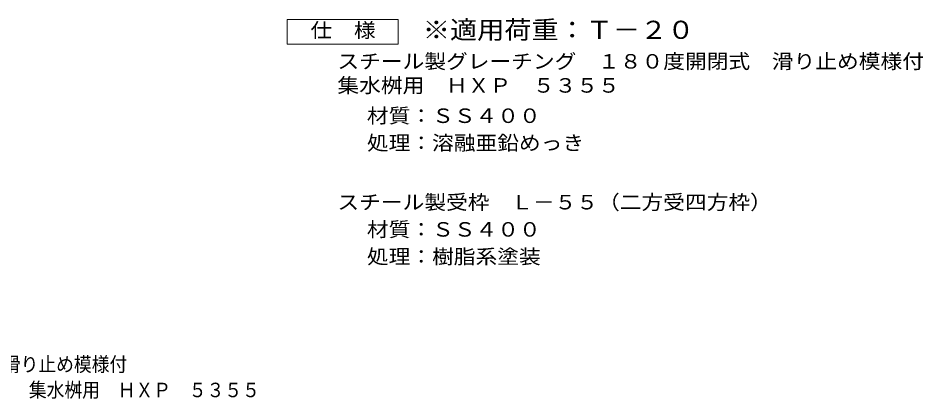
# Model space of a CAD drawing. Units: millimetres on the paper, enlarged 5 times. Extents: x -684 to 886, y -688 to 661.
# Drawn here: x -51 to 865, y -688 to -302 of the extents above; entities that cross this region are included whole.
import ezdxf
from ezdxf.enums import TextEntityAlignment as Align

# ---------------------------------------------------------------- set-up
doc = ezdxf.new("R2010")
doc.units = ezdxf.units.MM
doc.header["$LTSCALE"] = 5
doc.layers.add('F-4_F-4ﾚｲﾔ', color=2, linetype='Continuous', lineweight=9)
doc.layers.add('F-5_F-5ﾚｲﾔ', color=2, linetype='Continuous')
doc.styles.add('ＭＳ ゴシック', font='')
doc.styles.get('ＭＳ ゴシック').set_extended_font_data('MS Gothic')

msp = doc.modelspace()

# ---------------------------------------------------------------- linework, layer by layer
at = {"layer": 'F-4_F-4ﾚｲﾔ'}
msp.add_lwpolyline([(221.517, -328.794), (221.517, -303.793), (334.016, -303.793), (334.016, -328.794)], close=True, dxfattribs=at)

# ---------------------------------------------------------------- texts
at = {"layer": 'F-4_F-4ﾚｲﾔ', "style": 'ＭＳ ゴシック', "width": 1.1}
for s, p in [('仕\u3000様', (245.266, -326.294)), ('スチール製グレーチング\u3000１８０度開閉式\u3000滑り止め模様付', (272.561, -357.754)), ('集水桝用\u3000ＨＸＰ\u3000５３５５', (272.561, -382.127)), ('材質：ＳＳ４００', (302.417, -412.779)), ('処理：溶融亜鉛めっき', (302.417, -440.279)), ('スチール製受枠\u3000Ｌ－５５（二方受四方枠）', (272.562, -500.28)), ('材質：ＳＳ４００', (302.417, -527.78)), ('処理：樹脂系塗装', (302.417, -555.28))]:
    msp.add_text(s, height=14.66, dxfattribs=at).set_placement(p, align=Align.BOTTOM_LEFT)
at = {"layer": 'F-5_F-5ﾚｲﾔ', "color": 3, "style": 'ＭＳ ゴシック', "width": 1.1}
msp.add_text('※適用荷重：Ｔ－２０', height=18.33, dxfattribs=at).set_placement((359.016, -328.794), align=Align.BOTTOM_LEFT)
at = {"layer": 'F-5_F-5ﾚｲﾔ', "style": 'ＭＳ ゴシック', "width": 0.9}
for s, p in [('スチール製グレーチング\u3000１８０度開閉式\u3000滑り止め模様付', (-426.188, -664.293)), ('集水桝用\u3000ＨＸＰ\u3000５３５５', (-39.905, -690.26))]:
    msp.add_text(s, height=14.66, dxfattribs=at).set_placement(p, align=Align.BOTTOM_LEFT)

doc.saveas('drawing.dxf')
